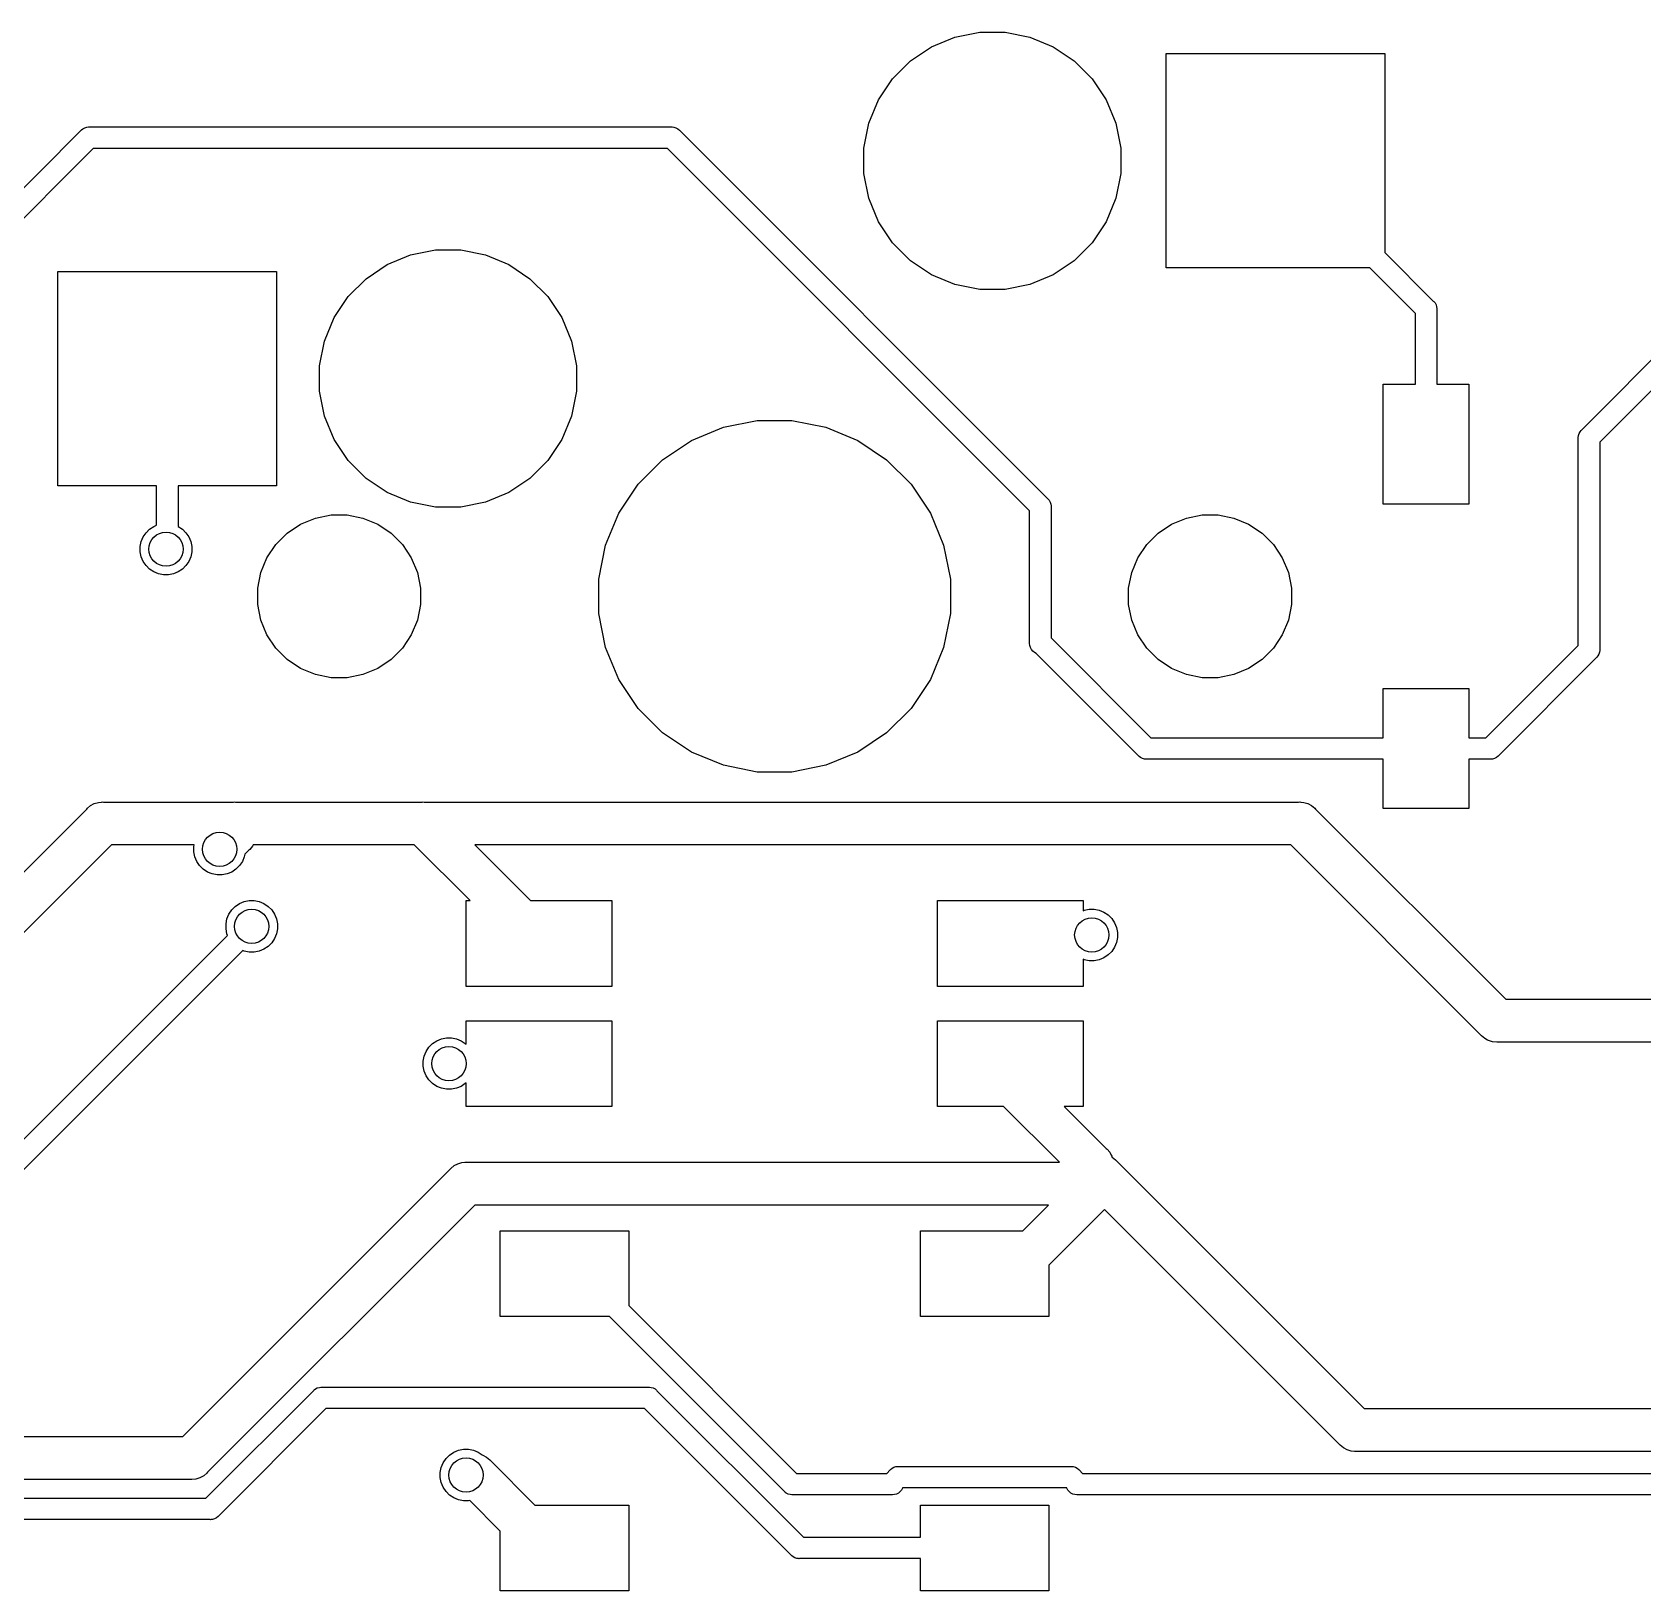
# Model space of a CAD drawing. Extents: x 0.5 to 11.2, y -4.1 to -0.9.
# Drawn here: x 2.695 to 3.434, y -1.585 to -0.869 of the extents above; entities that cross this region are included whole.
import ezdxf

# ---------------------------------------------------------------- set-up
doc = ezdxf.new("R2010")
doc.units = 0
doc.header["$MEASUREMENT"] = 0
doc.layers.add('BLACK', color=7, linetype='CONTINUOUS')

msp = doc.modelspace()

# ---------------------------------------------------------------- linework, layer by layer
at = {"layer": 'BLACK', "linetype": 'CONTINUOUS'}
for p, q in [((3.10776, -0.875816), (3.1185, -0.871364)), ((3.1185, -0.871364), (3.12991, -0.869094)), ((3.12991, -0.869094), (3.14154, -0.869094)), ((3.14154, -0.869094), (3.15295, -0.871364)), ((3.15295, -0.871364), (3.1637, -0.875816)), ((3.09808, -0.882279), (3.10776, -0.875816)), ((3.1637, -0.875816), (3.17337, -0.882279)), ((3.21553, -0.977362), (3.21553, -0.878937)), ((3.21553, -0.878937), (3.31593, -0.878937)), ((3.31593, -0.878937), (3.31593, -0.970206)), ((3.08986, -0.890504), (3.09808, -0.882279)), ((3.17337, -0.882279), (3.1816, -0.890504)), ((3.08339, -0.900176), (3.08986, -0.890504)), ((3.1816, -0.890504), (3.18806, -0.900176)), ((3.07894, -0.910924), (3.08339, -0.900176)), ((3.18806, -0.900176), (3.19251, -0.910924)), ((2.66234, -0.968987), (2.71712, -0.914211)), ((2.71712, -0.914211), (2.71727, -0.914023)), ((2.71727, -0.914023), (2.71746, -0.913869)), ((2.71746, -0.913869), (2.71802, -0.913408)), ((2.71802, -0.913408), (2.71888, -0.912951)), ((2.71888, -0.912951), (2.7198, -0.91267)), ((2.7198, -0.91267), (2.72053, -0.912598)), ((2.72053, -0.912598), (2.72077, -0.912575)), ((2.72053, -0.912598), (2.72053, -0.912598)), ((2.72077, -0.912575), (2.72101, -0.912598)), ((2.72101, -0.912598), (2.98824, -0.912598)), ((2.98824, -0.912598), (2.98848, -0.912575)), ((2.98848, -0.912575), (2.98873, -0.912598)), ((2.98873, -0.912598), (2.98873, -0.912598)), ((2.98873, -0.912598), (2.98945, -0.91267)), ((2.98945, -0.91267), (2.99038, -0.912951)), ((2.99038, -0.912951), (2.99123, -0.913408)), ((2.99123, -0.913408), (2.99198, -0.914023)), ((2.99198, -0.914023), (2.99213, -0.914211)), ((2.99213, -0.914211), (3.16108, -1.08316)), ((3.07667, -0.922333), (3.07894, -0.910924)), ((3.19251, -0.910924), (3.19478, -0.922333)), ((2.72281, -0.922441), (2.67057, -0.974676)), ((2.98645, -0.922441), (2.72281, -0.922441)), ((3.15285, -1.08885), (2.98645, -0.922441)), ((3.07667, -0.933966), (3.07667, -0.922333)), ((3.19478, -0.922333), (3.19478, -0.933966)), ((3.07894, -0.945375), (3.07667, -0.933966)), ((3.19478, -0.933966), (3.19251, -0.945375)), ((3.08339, -0.956123), (3.07894, -0.945375)), ((3.19251, -0.945375), (3.18806, -0.956123)), ((3.08986, -0.965795), (3.08339, -0.956123)), ((3.18806, -0.956123), (3.1816, -0.965795)), ((3.09808, -0.974021), (3.08986, -0.965795)), ((3.1816, -0.965795), (3.17337, -0.974021)), ((2.84808, -0.982279), (2.85776, -0.975816)), ((2.85776, -0.975816), (2.8685, -0.971364)), ((2.8685, -0.971364), (2.87991, -0.969094)), ((2.87991, -0.969094), (2.89154, -0.969094)), ((2.89154, -0.969094), (2.90295, -0.971364)), ((2.90295, -0.971364), (2.9137, -0.975816)), ((2.9137, -0.975816), (2.92337, -0.982279)), ((3.10776, -0.980484), (3.09808, -0.974021)), ((3.17337, -0.974021), (3.1637, -0.980484)), ((3.31593, -0.970206), (3.33825, -0.992531)), ((2.70659, -1.07736), (2.70659, -0.978937)), ((2.70659, -0.978937), (2.80699, -0.978937)), ((2.80699, -0.978937), (2.80699, -1.07736)), ((2.83986, -0.990504), (2.84808, -0.982279)), ((2.92337, -0.982279), (2.9316, -0.990504)), ((3.1185, -0.984935), (3.10776, -0.980484)), ((3.1637, -0.980484), (3.15295, -0.984935)), ((3.30916, -0.977362), (3.21553, -0.977362)), ((3.33002, -0.99822), (3.30916, -0.977362)), ((2.83339, -1.00018), (2.83986, -0.990504)), ((2.9316, -0.990504), (2.93806, -1.00018)), ((3.12991, -0.987205), (3.1185, -0.984935)), ((3.14154, -0.987205), (3.12991, -0.987205)), ((3.15295, -0.984935), (3.14154, -0.987205)), ((3.33002, -1.03071), (3.33002, -0.99822)), ((3.33825, -0.992531), (3.33844, -0.992684)), ((3.33844, -0.992684), (3.33859, -0.992872)), ((3.33859, -0.992872), (3.33905, -0.993434)), ((3.33905, -0.993434), (3.33951, -0.994289)), ((3.33951, -0.994289), (3.33979, -0.995216)), ((3.33979, -0.995216), (3.33986, -0.99594)), ((3.33986, -0.99594), (3.33986, -0.99594)), ((3.33986, -0.99594), (3.33989, -0.996181)), ((3.33989, -0.996181), (3.33986, -0.996422)), ((3.33986, -0.996422), (3.33986, -1.03071)), ((2.82894, -1.01092), (2.83339, -1.00018)), ((2.93806, -1.00018), (2.94251, -1.01092)), ((2.82667, -1.02233), (2.82894, -1.01092)), ((2.94251, -1.01092), (2.94478, -1.02233)), ((3.40644, -1.05166), (3.4494, -1.0087)), ((3.45509, -1.01693), (3.41467, -1.05735)), ((2.82667, -1.03397), (2.82667, -1.02233)), ((2.94478, -1.02233), (2.94478, -1.03397)), ((2.82894, -1.04538), (2.82667, -1.03397)), ((2.94478, -1.03397), (2.94251, -1.04538)), ((3.31526, -1.08583), (3.31526, -1.03071)), ((3.31526, -1.03071), (3.33002, -1.03071)), ((3.33986, -1.03071), (3.35463, -1.03071)), ((3.35463, -1.03071), (3.35463, -1.08583)), ((2.83339, -1.05612), (2.82894, -1.04538)), ((2.94251, -1.04538), (2.93806, -1.05612)), ((3.01219, -1.05054), (3.02778, -1.04744)), ((3.02778, -1.04744), (3.04368, -1.04744)), ((3.04368, -1.04744), (3.05927, -1.05054)), ((2.83986, -1.0658), (2.83339, -1.05612)), ((2.93806, -1.05612), (2.9316, -1.0658)), ((2.98428, -1.06546), (2.9975, -1.05663)), ((2.9975, -1.05663), (3.01219, -1.05054)), ((3.05927, -1.05054), (3.07396, -1.05663)), ((3.07396, -1.05663), (3.08718, -1.06546)), ((3.4048, -1.05531), (3.40489, -1.05435)), ((3.40482, -1.05556), (3.4048, -1.05531)), ((3.40482, -1.15072), (3.40482, -1.05556)), ((3.40489, -1.05435), (3.40518, -1.05342)), ((3.40518, -1.05342), (3.40563, -1.05257)), ((3.40563, -1.05257), (3.40609, -1.05201)), ((3.40609, -1.05201), (3.40625, -1.05182)), ((3.40609, -1.05201), (3.40609, -1.05201)), ((3.40625, -1.05182), (3.40644, -1.05166)), ((3.41467, -1.05735), (3.41467, -1.15251)), ((2.84808, -1.07402), (2.83986, -1.0658)), ((2.9316, -1.0658), (2.92337, -1.07402)), ((2.97304, -1.0767), (2.98428, -1.06546)), ((3.08718, -1.06546), (3.09842, -1.0767)), ((2.75187, -1.07736), (2.70659, -1.07736)), ((2.75187, -1.09551), (2.75187, -1.07736)), ((2.80699, -1.07736), (2.76171, -1.07736)), ((2.76171, -1.07736), (2.76171, -1.09599)), ((2.85776, -1.08048), (2.84808, -1.07402)), ((2.92337, -1.07402), (2.9137, -1.08048)), ((2.96421, -1.08992), (2.97304, -1.0767)), ((3.09842, -1.0767), (3.10725, -1.08992)), ((2.8685, -1.08494), (2.85776, -1.08048)), ((2.87991, -1.0872), (2.8685, -1.08494)), ((2.89154, -1.0872), (2.87991, -1.0872)), ((2.90295, -1.08494), (2.89154, -1.0872)), ((2.9137, -1.08048), (2.90295, -1.08494)), ((3.16108, -1.08316), (3.16127, -1.08331)), ((3.16127, -1.08331), (3.16143, -1.0835)), ((3.16143, -1.0835), (3.16143, -1.0835)), ((3.16143, -1.0835), (3.16181, -1.08397)), ((3.16181, -1.08397), (3.16189, -1.08406)), ((3.16189, -1.08406), (3.16234, -1.08492)), ((3.16234, -1.08492), (3.16263, -1.08585)), ((3.16263, -1.08585), (3.1627, -1.08657)), ((3.1627, -1.08657), (3.1627, -1.08657)), ((3.1627, -1.08657), (3.16272, -1.08681)), ((3.16272, -1.08681), (3.1627, -1.08705)), ((3.1627, -1.08705), (3.1627, -1.14725)), ((3.35463, -1.08583), (3.31526, -1.08583)), ((2.81801, -1.095), (2.82482, -1.09219)), ((2.82482, -1.09219), (2.83204, -1.09075)), ((2.83204, -1.09075), (2.83941, -1.09075)), ((2.83941, -1.09075), (2.84664, -1.09219)), ((2.84664, -1.09219), (2.85344, -1.095)), ((2.95812, -1.10461), (2.96421, -1.08992)), ((3.10725, -1.08992), (3.11334, -1.10461)), ((3.15285, -1.14956), (3.15285, -1.08885)), ((3.21801, -1.095), (3.22482, -1.09219)), ((3.22482, -1.09219), (3.23204, -1.09075)), ((3.23204, -1.09075), (3.23941, -1.09075)), ((3.23941, -1.09075), (3.24664, -1.09219)), ((3.24664, -1.09219), (3.25344, -1.095)), ((2.74484, -1.10305), (2.74573, -1.1009)), ((2.74573, -1.1009), (2.74703, -1.09897)), ((2.74703, -1.09897), (2.74867, -1.09732)), ((2.74867, -1.09732), (2.75061, -1.09603)), ((2.75061, -1.09603), (2.75187, -1.09551)), ((2.76171, -1.09599), (2.7618, -1.09603)), ((2.7618, -1.09603), (2.76373, -1.09732)), ((2.76373, -1.09732), (2.76538, -1.09897)), ((2.76538, -1.09897), (2.76667, -1.1009)), ((2.76667, -1.1009), (2.76756, -1.10305)), ((2.80668, -1.10431), (2.81189, -1.0991)), ((2.81189, -1.0991), (2.81801, -1.095)), ((2.85344, -1.095), (2.85957, -1.0991)), ((2.85957, -1.0991), (2.86478, -1.10431)), ((3.20668, -1.10431), (3.21189, -1.0991)), ((3.21189, -1.0991), (3.21801, -1.095)), ((3.25344, -1.095), (3.25957, -1.0991)), ((3.25957, -1.0991), (3.26478, -1.10431)), ((2.74439, -1.10533), (2.74484, -1.10305)), ((2.74439, -1.10766), (2.74439, -1.10533)), ((2.74484, -1.10994), (2.74439, -1.10766)), ((2.76756, -1.10305), (2.76801, -1.10533)), ((2.76801, -1.10766), (2.76756, -1.10994)), ((2.76801, -1.10533), (2.76801, -1.10766)), ((2.80258, -1.11043), (2.80668, -1.10431)), ((2.86478, -1.10431), (2.86887, -1.11043)), ((2.95502, -1.1202), (2.95812, -1.10461)), ((3.11334, -1.10461), (3.11644, -1.1202)), ((3.20258, -1.11043), (3.20668, -1.10431)), ((3.26478, -1.10431), (3.26887, -1.11043)), ((2.74573, -1.11209), (2.74484, -1.10994)), ((2.74703, -1.11403), (2.74573, -1.11209)), ((2.74867, -1.11567), (2.74703, -1.11403)), ((2.75061, -1.11696), (2.74867, -1.11567)), ((2.76373, -1.11567), (2.7618, -1.11696)), ((2.76538, -1.11403), (2.76373, -1.11567)), ((2.76667, -1.11209), (2.76538, -1.11403)), ((2.76756, -1.10994), (2.76667, -1.11209)), ((2.79976, -1.11724), (2.80258, -1.11043)), ((2.86887, -1.11043), (2.87169, -1.11724)), ((3.19976, -1.11724), (3.20258, -1.11043)), ((3.26887, -1.11043), (3.27169, -1.11724)), ((2.75276, -1.11785), (2.75061, -1.11696)), ((2.75504, -1.11831), (2.75276, -1.11785)), ((2.75736, -1.11831), (2.75504, -1.11831)), ((2.75965, -1.11785), (2.75736, -1.11831)), ((2.7618, -1.11696), (2.75965, -1.11785)), ((2.79833, -1.12447), (2.79976, -1.11724)), ((2.87169, -1.11724), (2.87313, -1.12447)), ((2.95502, -1.1361), (2.95502, -1.1202)), ((3.11644, -1.1202), (3.11644, -1.1361)), ((3.19833, -1.12447), (3.19976, -1.11724)), ((3.27169, -1.11724), (3.27313, -1.12447)), ((2.79833, -1.13183), (2.79833, -1.12447)), ((2.87313, -1.12447), (2.87313, -1.13183)), ((3.19833, -1.13183), (3.19833, -1.12447)), ((3.27313, -1.12447), (3.27313, -1.13183)), ((2.79976, -1.13906), (2.79833, -1.13183)), ((2.80258, -1.14587), (2.79976, -1.13906)), ((2.87169, -1.13906), (2.86887, -1.14587)), ((2.87313, -1.13183), (2.87169, -1.13906)), ((2.95812, -1.15169), (2.95502, -1.1361)), ((3.11644, -1.1361), (3.11334, -1.15169)), ((3.19976, -1.13906), (3.19833, -1.13183)), ((3.20258, -1.14587), (3.19976, -1.13906)), ((3.27169, -1.13906), (3.26887, -1.14587)), ((3.27313, -1.13183), (3.27169, -1.13906)), ((2.80668, -1.15199), (2.80258, -1.14587)), ((2.86887, -1.14587), (2.86478, -1.15199)), ((3.20668, -1.15199), (3.20258, -1.14587)), ((3.26887, -1.14587), (3.26478, -1.15199)), ((2.81189, -1.1572), (2.80668, -1.15199)), ((2.86478, -1.15199), (2.85957, -1.1572)), ((2.96421, -1.16638), (2.95812, -1.15169)), ((3.11334, -1.15169), (3.10725, -1.16638)), ((3.15283, -1.1498), (3.15285, -1.14956)), ((3.15293, -1.15077), (3.15283, -1.1498)), ((3.15321, -1.1517), (3.15293, -1.15077)), ((3.15366, -1.15255), (3.15321, -1.1517)), ((3.15428, -1.1533), (3.15366, -1.15255)), ((3.15503, -1.15391), (3.15428, -1.1533)), ((3.15588, -1.15437), (3.15503, -1.15391)), ((3.1627, -1.14725), (3.20856, -1.19311)), ((3.21189, -1.1572), (3.20668, -1.15199)), ((3.26478, -1.15199), (3.25957, -1.1572)), ((3.36243, -1.19311), (3.40482, -1.15072)), ((3.41459, -1.15372), (3.41431, -1.15465)), ((3.41467, -1.153), (3.41459, -1.15372)), ((3.41459, -1.15372), (3.41459, -1.15372)), ((3.41467, -1.15251), (3.41469, -1.15276)), ((3.41469, -1.15276), (3.41467, -1.153)), ((3.41467, -1.153), (3.41467, -1.153)), ((2.81801, -1.16129), (2.81189, -1.1572)), ((2.82482, -1.16411), (2.81801, -1.16129)), ((2.85344, -1.16129), (2.84664, -1.16411)), ((2.85957, -1.1572), (2.85344, -1.16129)), ((3.15591, -1.15438), (3.15588, -1.15437)), ((3.20287, -1.20134), (3.15591, -1.15438)), ((3.21801, -1.16129), (3.21189, -1.1572)), ((3.22482, -1.16411), (3.21801, -1.16129)), ((3.25344, -1.16129), (3.24664, -1.16411)), ((3.25957, -1.1572), (3.25344, -1.16129)), ((3.41305, -1.15641), (3.36812, -1.20134)), ((3.41324, -1.15625), (3.41305, -1.15641)), ((3.41339, -1.15607), (3.41324, -1.15625)), ((3.41386, -1.1555), (3.41339, -1.15606)), ((3.41339, -1.15606), (3.41339, -1.15607)), ((3.41431, -1.15465), (3.41386, -1.1555)), ((2.83204, -1.16555), (2.82482, -1.16411)), ((2.83941, -1.16555), (2.83204, -1.16555)), ((2.84664, -1.16411), (2.83941, -1.16555)), ((2.97304, -1.1796), (2.96421, -1.16638)), ((3.10725, -1.16638), (3.09842, -1.1796)), ((3.23204, -1.16555), (3.22482, -1.16411)), ((3.23941, -1.16555), (3.23204, -1.16555)), ((3.24664, -1.16411), (3.23941, -1.16555)), ((3.31526, -1.17047), (3.35463, -1.17047)), ((3.31526, -1.19311), (3.31526, -1.17047)), ((3.35463, -1.17047), (3.35463, -1.19311)), ((2.98428, -1.19084), (2.97304, -1.1796)), ((3.09842, -1.1796), (3.08718, -1.19084)), ((2.9975, -1.19967), (2.98428, -1.19084)), ((3.08718, -1.19084), (3.07396, -1.19967)), ((3.20856, -1.19311), (3.31526, -1.19311)), ((3.35463, -1.19311), (3.36243, -1.19311)), ((3.01219, -1.20576), (2.9975, -1.19967)), ((3.07396, -1.19967), (3.05927, -1.20576)), ((3.20303, -1.20153), (3.20287, -1.20134)), ((3.20321, -1.20168), (3.20303, -1.20153)), ((3.20378, -1.20214), (3.20321, -1.20168)), ((3.20321, -1.20168), (3.20321, -1.20168)), ((3.20463, -1.2026), (3.20378, -1.20214)), ((3.20556, -1.20288), (3.20463, -1.2026)), ((3.20628, -1.20295), (3.20556, -1.20288)), ((3.20652, -1.20298), (3.20628, -1.20295)), ((3.20628, -1.20295), (3.20628, -1.20295)), ((3.20676, -1.20295), (3.20652, -1.20298)), ((3.31526, -1.20295), (3.20676, -1.20295)), ((3.31526, -1.22559), (3.31526, -1.20295)), ((3.36423, -1.20295), (3.35463, -1.20295)), ((3.35463, -1.20295), (3.35463, -1.22559)), ((3.36447, -1.20298), (3.36423, -1.20295)), ((3.36471, -1.20295), (3.36447, -1.20298)), ((3.36543, -1.20288), (3.36471, -1.20295)), ((3.36471, -1.20295), (3.36471, -1.20295)), ((3.36636, -1.2026), (3.36543, -1.20288)), ((3.36722, -1.20214), (3.36636, -1.2026)), ((3.36797, -1.20153), (3.36722, -1.20214)), ((3.36812, -1.20134), (3.36797, -1.20153)), ((3.02778, -1.20886), (3.01219, -1.20576)), ((3.04368, -1.20886), (3.02778, -1.20886)), ((3.05927, -1.20576), (3.04368, -1.20886)), ((2.66691, -1.27872), (2.71977, -1.22586)), ((2.71977, -1.22586), (2.72007, -1.22549)), ((2.72007, -1.22549), (2.72157, -1.22426)), ((2.72157, -1.22426), (2.72328, -1.22334)), ((2.72328, -1.22334), (2.72514, -1.22278)), ((2.72514, -1.22278), (2.72658, -1.22264)), ((2.72658, -1.22264), (2.72707, -1.22259)), ((2.72658, -1.22264), (2.72658, -1.22264)), ((2.72707, -1.22259), (2.72755, -1.22264)), ((2.72755, -1.22264), (2.78721, -1.22264)), ((2.78721, -1.22264), (2.7877, -1.22259)), ((2.7877, -1.22259), (2.78818, -1.22264)), ((2.78818, -1.22264), (2.87383, -1.22264)), ((2.87383, -1.22264), (2.87431, -1.22259)), ((2.87431, -1.22259), (2.87479, -1.22264)), ((2.87479, -1.22264), (3.27639, -1.22264)), ((3.27639, -1.22264), (3.27687, -1.22259)), ((3.27687, -1.22259), (3.27735, -1.22264)), ((3.27735, -1.22264), (3.2788, -1.22278)), ((3.2788, -1.22278), (3.28065, -1.22334)), ((3.28065, -1.22334), (3.28236, -1.22426)), ((3.28236, -1.22426), (3.28386, -1.22549)), ((3.28386, -1.22549), (3.28417, -1.22586)), ((3.28417, -1.22586), (3.3715, -1.31319)), ((3.35463, -1.22559), (3.31526, -1.22559)), ((2.73114, -1.24232), (2.68291, -1.29055)), ((2.76916, -1.24232), (2.73114, -1.24232)), ((2.769, -1.24313), (2.76916, -1.24232)), ((2.79623, -1.24232), (2.79592, -1.2429)), ((2.87023, -1.24232), (2.79623, -1.24232)), ((2.89582, -1.26791), (2.87023, -1.24232)), ((3.27279, -1.24232), (2.89807, -1.24232)), ((2.89807, -1.24232), (2.92366, -1.26791)), ((3.36012, -1.32965), (3.27279, -1.24232)), ((2.769, -1.24545), (2.769, -1.24313)), ((2.76945, -1.24774), (2.769, -1.24545)), ((2.77034, -1.24989), (2.76945, -1.24774)), ((2.77163, -1.25182), (2.77034, -1.24989)), ((2.79127, -1.24989), (2.78998, -1.25182)), ((2.79216, -1.24774), (2.79127, -1.24989)), ((2.79238, -1.24663), (2.79216, -1.24774)), ((2.79431, -1.2447), (2.79238, -1.24663)), ((2.79469, -1.24439), (2.79431, -1.2447)), ((2.79592, -1.2429), (2.79469, -1.24439)), ((2.77328, -1.25347), (2.77163, -1.25182)), ((2.77521, -1.25476), (2.77328, -1.25347)), ((2.77736, -1.25565), (2.77521, -1.25476)), ((2.77964, -1.2561), (2.77736, -1.25565)), ((2.78197, -1.2561), (2.77964, -1.2561)), ((2.78425, -1.25565), (2.78197, -1.2561)), ((2.7864, -1.25476), (2.78425, -1.25565)), ((2.78834, -1.25347), (2.7864, -1.25476)), ((2.78998, -1.25182), (2.78834, -1.25347)), ((2.7851, -1.27413), (2.7864, -1.2722)), ((2.7864, -1.2722), (2.78804, -1.27055)), ((2.78804, -1.27055), (2.78998, -1.26926)), ((2.78998, -1.26926), (2.79213, -1.26837)), ((2.79213, -1.26837), (2.79441, -1.26791)), ((2.79441, -1.26791), (2.79673, -1.26791)), ((2.79673, -1.26791), (2.79902, -1.26837)), ((2.79902, -1.26837), (2.80117, -1.26926)), ((2.80117, -1.26926), (2.8031, -1.27055)), ((2.8031, -1.27055), (2.80475, -1.2722)), ((2.80475, -1.2722), (2.80604, -1.27413)), ((2.894, -1.30728), (2.894, -1.26791)), ((2.894, -1.26791), (2.89582, -1.26791)), ((2.92366, -1.26791), (2.96093, -1.26791)), ((2.96093, -1.26791), (2.96093, -1.30728)), ((3.11053, -1.30728), (3.11053, -1.26791)), ((3.11053, -1.26791), (3.17746, -1.26791)), ((3.17746, -1.26791), (3.17746, -1.27251)), ((3.17795, -1.2723), (3.18023, -1.27185)), ((3.18023, -1.27185), (3.18256, -1.27185)), ((3.18256, -1.27185), (3.18484, -1.2723)), ((2.78376, -1.27856), (2.78421, -1.27628)), ((2.78376, -1.28089), (2.78376, -1.27856)), ((2.78421, -1.27628), (2.7851, -1.27413)), ((2.80604, -1.27413), (2.80693, -1.27628)), ((2.80693, -1.27628), (2.80738, -1.27856)), ((2.80738, -1.27856), (2.80738, -1.28089)), ((3.17746, -1.27251), (3.17795, -1.2723)), ((3.18484, -1.2723), (3.18699, -1.27319)), ((3.18699, -1.27319), (3.18893, -1.27449)), ((3.18893, -1.27449), (3.19057, -1.27613)), ((3.19057, -1.27613), (3.19186, -1.27807)), ((3.19186, -1.27807), (3.19275, -1.28022)), ((2.64621, -1.42212), (2.78449, -1.28384)), ((2.78421, -1.28317), (2.78376, -1.28089)), ((2.78449, -1.28384), (2.78421, -1.28317)), ((2.80604, -1.28532), (2.80475, -1.28725)), ((2.80693, -1.28317), (2.80604, -1.28532)), ((2.80738, -1.28089), (2.80693, -1.28317)), ((3.19275, -1.28022), (3.19321, -1.2825)), ((3.19321, -1.28482), (3.19275, -1.28711)), ((3.19321, -1.2825), (3.19321, -1.28482)), ((2.79145, -1.2908), (2.6519, -1.43035)), ((2.79213, -1.29108), (2.79145, -1.2908)), ((2.79441, -1.29154), (2.79213, -1.29108)), ((2.79673, -1.29154), (2.79441, -1.29154)), ((2.79902, -1.29108), (2.79673, -1.29154)), ((2.80117, -1.29019), (2.79902, -1.29108)), ((2.8031, -1.2889), (2.80117, -1.29019)), ((2.80475, -1.28725), (2.8031, -1.2889)), ((3.18699, -1.29413), (3.18484, -1.29502)), ((3.18893, -1.29284), (3.18699, -1.29413)), ((3.19057, -1.29119), (3.18893, -1.29284)), ((3.19186, -1.28926), (3.19057, -1.29119)), ((3.19275, -1.28711), (3.19186, -1.28926)), ((3.17795, -1.29502), (3.17746, -1.29481)), ((3.17746, -1.29481), (3.17746, -1.30728)), ((3.18023, -1.29547), (3.17795, -1.29502)), ((3.18256, -1.29547), (3.18023, -1.29547)), ((3.18484, -1.29502), (3.18256, -1.29547)), ((2.96093, -1.30728), (2.894, -1.30728)), ((3.17746, -1.30728), (3.11053, -1.30728)), ((3.3715, -1.31319), (3.61792, -1.31319)), ((2.894, -1.33389), (2.894, -1.32303)), ((2.894, -1.32303), (2.96093, -1.32303)), ((2.96093, -1.32303), (2.96093, -1.3624)), ((3.11053, -1.3624), (3.11053, -1.32303)), ((3.11053, -1.32303), (3.17746, -1.32303)), ((3.17746, -1.32303), (3.17746, -1.3624)), ((2.88053, -1.33225), (2.88268, -1.33136)), ((2.88268, -1.33136), (2.88496, -1.33091)), ((2.88496, -1.33091), (2.88729, -1.33091)), ((2.88729, -1.33091), (2.88957, -1.33136)), ((2.88957, -1.33136), (2.89172, -1.33225)), ((3.36043, -1.33002), (3.36012, -1.32965)), ((3.36193, -1.33125), (3.36043, -1.33002)), ((3.36315, -1.33191), (3.36193, -1.33125)), ((2.87476, -1.33927), (2.87566, -1.33712)), ((2.87566, -1.33712), (2.87695, -1.33519)), ((2.87695, -1.33519), (2.87859, -1.33354)), ((2.87859, -1.33354), (2.88053, -1.33225)), ((2.89172, -1.33225), (2.89365, -1.33354)), ((2.89365, -1.33354), (2.894, -1.33389)), ((3.36364, -1.33217), (3.36315, -1.33191)), ((3.36549, -1.33273), (3.36364, -1.33217)), ((3.36742, -1.33292), (3.36549, -1.33273)), ((3.3679, -1.33287), (3.36742, -1.33292)), ((3.61433, -1.33287), (3.3679, -1.33287)), ((2.87431, -1.34155), (2.87476, -1.33927)), ((2.87431, -1.34388), (2.87431, -1.34155)), ((2.87476, -1.34616), (2.87431, -1.34388)), ((2.87566, -1.34831), (2.87476, -1.34616)), ((2.87695, -1.35025), (2.87566, -1.34831)), ((2.87859, -1.35189), (2.87695, -1.35025)), ((2.88053, -1.35318), (2.87859, -1.35189)), ((2.88268, -1.35407), (2.88053, -1.35318)), ((2.89172, -1.35318), (2.88957, -1.35407)), ((2.89365, -1.35189), (2.89172, -1.35318)), ((2.894, -1.35155), (2.89365, -1.35189)), ((2.894, -1.3624), (2.894, -1.35155)), ((2.88496, -1.35453), (2.88268, -1.35407)), ((2.88729, -1.35453), (2.88496, -1.35453)), ((2.88957, -1.35407), (2.88729, -1.35453)), ((2.96093, -1.3624), (2.894, -1.3624)), ((3.1409, -1.3624), (3.11053, -1.3624)), ((3.16649, -1.38799), (3.1409, -1.3624)), ((3.17746, -1.3624), (3.16874, -1.3624)), ((3.16874, -1.3624), (3.18802, -1.38167)), ((3.18802, -1.38167), (3.18839, -1.38198)), ((3.18839, -1.38198), (3.18962, -1.38348)), ((2.887, -1.39084), (2.8885, -1.38961)), ((2.8885, -1.38961), (2.89021, -1.3887)), ((2.89021, -1.3887), (2.89207, -1.38813)), ((2.89207, -1.38813), (2.89351, -1.38799)), ((2.89351, -1.38799), (2.894, -1.38794)), ((2.89351, -1.38799), (2.89351, -1.38799)), ((2.894, -1.38794), (2.89448, -1.38799)), ((2.89448, -1.38799), (3.16649, -1.38799)), ((3.18962, -1.38348), (3.1903, -1.38475)), ((3.1903, -1.38475), (3.19053, -1.38519)), ((3.19053, -1.38519), (3.19065, -1.38558)), ((3.19065, -1.38558), (3.19083, -1.38567)), ((3.19083, -1.38567), (3.19233, -1.3869)), ((3.19233, -1.3869), (3.19264, -1.38728)), ((3.19264, -1.38728), (3.30654, -1.50118)), ((2.76393, -1.51398), (2.88669, -1.39122)), ((2.88669, -1.39122), (2.887, -1.39084)), ((2.89807, -1.40768), (2.77531, -1.53044)), ((3.16157, -1.40768), (2.89807, -1.40768)), ((3.14976, -1.41949), (3.16157, -1.40768)), ((3.1873, -1.40979), (3.16171, -1.43538)), ((3.29516, -1.51764), (3.1873, -1.40979)), ((2.90974, -1.45886), (2.90974, -1.41949)), ((2.90974, -1.41949), (2.9688, -1.41949)), ((2.9688, -1.41949), (2.9688, -1.45387)), ((3.10266, -1.45886), (3.10266, -1.41949)), ((3.10266, -1.41949), (3.14976, -1.41949)), ((3.16171, -1.43538), (3.16171, -1.45886)), ((2.9688, -1.45387), (3.04584, -1.53091)), ((2.95987, -1.45886), (2.90974, -1.45886)), ((3.04015, -1.53914), (2.95987, -1.45886)), ((3.16171, -1.45886), (3.10266, -1.45886)), ((2.77456, -1.54232), (2.82394, -1.49295)), ((2.82394, -1.49295), (2.82409, -1.49276)), ((2.82409, -1.49276), (2.82428, -1.49261)), ((2.82428, -1.49261), (2.82484, -1.49215)), ((2.82428, -1.49261), (2.82428, -1.49261)), ((2.82484, -1.49215), (2.82569, -1.49169)), ((2.82569, -1.49169), (2.82662, -1.49141)), ((2.82662, -1.49141), (2.82734, -1.49134)), ((2.82734, -1.49134), (2.82759, -1.49131)), ((2.82734, -1.49134), (2.82734, -1.49134)), ((2.82759, -1.49131), (2.82783, -1.49134)), ((2.82783, -1.49134), (2.97781, -1.49134)), ((2.97781, -1.49134), (2.97805, -1.49131)), ((2.97805, -1.49131), (2.97829, -1.49134)), ((2.97829, -1.49134), (2.97829, -1.49134)), ((2.97829, -1.49134), (2.97902, -1.49141)), ((2.97902, -1.49141), (2.97994, -1.49169)), ((2.97994, -1.49169), (2.9808, -1.49215)), ((2.9808, -1.49215), (2.98155, -1.49276)), ((2.98155, -1.49276), (2.9817, -1.49295)), ((2.9817, -1.49295), (3.04899, -1.56024)), ((2.82962, -1.50118), (2.78025, -1.55055)), ((2.97601, -1.50118), (2.82962, -1.50118)), ((3.0433, -1.56847), (2.97601, -1.50118)), ((3.30654, -1.50118), (3.99523, -1.50118)), ((2.53213, -1.51398), (2.76393, -1.51398)), ((2.88482, -1.52416), (2.88647, -1.52252)), ((2.88647, -1.52252), (2.8884, -1.52123)), ((2.8884, -1.52123), (2.89055, -1.52034)), ((2.89055, -1.52034), (2.89283, -1.51988)), ((2.89283, -1.51988), (2.89516, -1.51988)), ((2.89516, -1.51988), (2.89744, -1.52034)), ((2.89744, -1.52034), (2.89959, -1.52123)), ((2.89959, -1.52123), (2.90147, -1.52248)), ((2.90147, -1.52248), (2.90172, -1.52256)), ((2.90172, -1.52256), (2.90343, -1.52347)), ((2.90343, -1.52347), (2.90493, -1.5247)), ((3.29547, -1.51802), (3.29516, -1.51764)), ((3.29697, -1.51925), (3.29547, -1.51802)), ((3.29868, -1.52016), (3.29697, -1.51925)), ((3.30053, -1.52072), (3.29868, -1.52016)), ((3.30198, -1.52087), (3.30053, -1.52072)), ((3.30246, -1.52091), (3.30198, -1.52087)), ((3.30198, -1.52087), (3.30198, -1.52087)), ((3.30294, -1.52087), (3.30246, -1.52091)), ((4.01851, -1.52087), (3.30294, -1.52087)), ((2.77501, -1.53081), (2.77351, -1.53204)), ((2.77531, -1.53044), (2.77501, -1.53081)), ((2.88219, -1.53053), (2.88264, -1.52825)), ((2.88219, -1.53286), (2.88219, -1.53053)), ((2.88264, -1.52825), (2.88353, -1.5261)), ((2.88353, -1.5261), (2.88482, -1.52416)), ((2.90493, -1.5247), (2.90523, -1.52508)), ((2.90523, -1.52508), (2.92563, -1.54547)), ((3.04584, -1.53091), (3.08723, -1.53091)), ((3.08723, -1.53091), (3.08877, -1.52937)), ((3.08877, -1.52937), (3.08892, -1.52918)), ((3.08892, -1.52918), (3.08967, -1.52857)), ((3.08967, -1.52857), (3.09053, -1.52811)), ((3.09053, -1.52811), (3.09146, -1.52783)), ((3.09146, -1.52783), (3.09218, -1.52776)), ((3.09218, -1.52776), (3.09242, -1.52773)), ((3.09218, -1.52776), (3.09218, -1.52776)), ((3.09242, -1.52773), (3.09266, -1.52776)), ((3.09266, -1.52776), (3.17171, -1.52776)), ((3.17171, -1.52776), (3.17195, -1.52773)), ((3.17195, -1.52773), (3.17219, -1.52776)), ((3.17219, -1.52776), (3.17219, -1.52776)), ((3.17219, -1.52776), (3.17291, -1.52783)), ((3.17291, -1.52783), (3.17384, -1.52811)), ((3.17384, -1.52811), (3.1747, -1.52857)), ((3.1747, -1.52857), (3.17545, -1.52918)), ((3.17545, -1.52918), (3.1756, -1.52937)), ((3.1756, -1.52937), (3.17714, -1.53091)), ((3.17714, -1.53091), (4.20767, -1.53091)), ((2.76753, -1.53366), (2.5244, -1.53366)), ((2.76801, -1.53371), (2.76753, -1.53366)), ((2.76994, -1.53352), (2.76801, -1.53371)), ((2.77077, -1.53327), (2.76994, -1.53352)), ((2.7718, -1.53296), (2.77077, -1.53327)), ((2.77351, -1.53204), (2.7718, -1.53296)), ((2.88264, -1.53514), (2.88219, -1.53286)), ((2.88353, -1.53729), (2.88264, -1.53514)), ((2.88482, -1.53922), (2.88353, -1.53729)), ((3.09397, -1.53857), (3.09336, -1.53932)), ((3.09429, -1.53798), (3.09397, -1.53857)), ((3.09443, -1.53772), (3.09429, -1.53798)), ((3.09447, -1.5376), (3.09443, -1.53772)), ((3.1699, -1.5376), (3.09447, -1.5376)), ((3.16994, -1.53772), (3.1699, -1.5376)), ((3.17008, -1.53798), (3.16994, -1.53772)), ((3.1704, -1.53857), (3.17008, -1.53798)), ((3.17101, -1.53932), (3.1704, -1.53857)), ((2.13511, -1.54232), (2.77456, -1.54232)), ((2.88647, -1.54087), (2.88482, -1.53922)), ((2.8884, -1.54216), (2.88647, -1.54087)), ((2.89055, -1.54305), (2.8884, -1.54216)), ((2.89283, -1.5435), (2.89055, -1.54305)), ((2.89516, -1.5435), (2.89283, -1.5435)), ((2.89571, -1.54339), (2.89516, -1.5435)), ((2.90974, -1.55742), (2.89571, -1.54339)), ((2.92563, -1.54547), (2.9688, -1.54547)), ((2.9688, -1.54547), (2.9688, -1.58484)), ((3.0403, -1.53932), (3.04015, -1.53914)), ((3.04049, -1.53948), (3.0403, -1.53932)), ((3.04089, -1.5398), (3.04049, -1.53948)), ((3.04049, -1.53948), (3.04049, -1.53948)), ((3.04105, -1.53994), (3.04089, -1.5398)), ((3.04191, -1.5404), (3.04105, -1.53994)), ((3.04283, -1.54068), (3.04191, -1.5404)), ((3.04356, -1.54075), (3.04283, -1.54068)), ((3.0438, -1.54077), (3.04356, -1.54075)), ((3.04356, -1.54075), (3.04356, -1.54075)), ((3.04404, -1.54075), (3.0438, -1.54077)), ((3.08962, -1.54075), (3.04404, -1.54075)), ((3.08986, -1.54077), (3.08962, -1.54075)), ((3.09083, -1.54068), (3.08986, -1.54077)), ((3.09175, -1.5404), (3.09083, -1.54068)), ((3.09261, -1.53994), (3.09175, -1.5404)), ((3.09336, -1.53932), (3.09261, -1.53994)), ((3.10266, -1.56024), (3.10266, -1.54547)), ((3.10266, -1.54547), (3.16171, -1.54547)), ((3.16171, -1.54547), (3.16171, -1.58484)), ((3.17176, -1.53994), (3.17101, -1.53932)), ((3.17262, -1.5404), (3.17176, -1.53994)), ((3.17354, -1.54068), (3.17262, -1.5404)), ((3.17451, -1.54077), (3.17354, -1.54068)), ((3.17475, -1.54075), (3.17451, -1.54077)), ((4.20587, -1.54075), (3.17475, -1.54075)), ((2.77636, -1.55217), (2.13691, -1.55217)), ((2.7766, -1.55219), (2.77636, -1.55217)), ((2.77684, -1.55217), (2.7766, -1.55219)), ((2.77757, -1.55209), (2.77684, -1.55217)), ((2.77684, -1.55217), (2.77684, -1.55217)), ((2.77849, -1.55181), (2.77757, -1.55209)), ((2.77935, -1.55136), (2.77849, -1.55181)), ((2.7801, -1.55074), (2.77935, -1.55136)), ((2.78025, -1.55055), (2.7801, -1.55074)), ((2.90974, -1.58484), (2.90974, -1.55742)), ((3.04899, -1.56024), (3.10266, -1.56024)), ((3.04345, -1.56865), (3.0433, -1.56847)), ((3.04364, -1.56881), (3.04345, -1.56865)), ((3.0442, -1.56927), (3.04364, -1.56881)), ((3.04506, -1.56973), (3.0442, -1.56927)), ((3.04598, -1.57001), (3.04506, -1.56973)), ((3.04671, -1.57008), (3.04598, -1.57001)), ((3.04695, -1.5701), (3.04671, -1.57008)), ((3.04671, -1.57008), (3.04671, -1.57008)), ((3.04719, -1.57008), (3.04695, -1.5701)), ((3.10266, -1.57008), (3.04719, -1.57008)), ((3.10266, -1.58484), (3.10266, -1.57008)), ((2.9688, -1.58484), (2.90974, -1.58484)), ((3.16171, -1.58484), (3.10266, -1.58484))]:
    msp.add_line(p, q, dxfattribs=at)
at = {"layer": 'BLACK'}
for centre in [(2.7562, -1.1065), (2.78081, -1.24429), (2.79557, -1.27972), (3.1814, -1.28366), (2.88612, -1.34272), (2.894, -1.53169)]:
    msp.add_circle(centre, 0.007874, dxfattribs=at)

doc.saveas('drawing.dxf')
